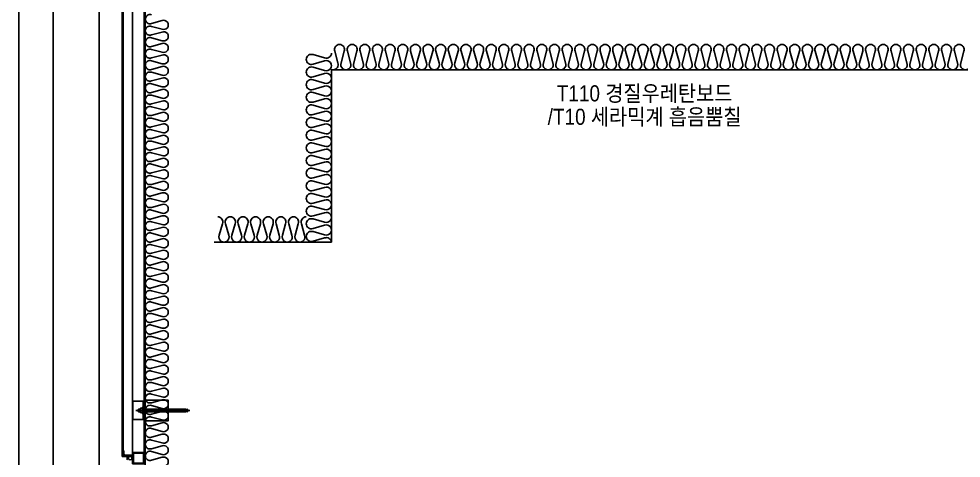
# Model space of a CAD drawing. Header units: millimetres. Extents: x 19868 to 801382, y -4805 to 85279.
# Drawn here: x 327538 to 331637, y 78629 to 80540 of the extents above; entities that cross this region are included whole.
import ezdxf
from ezdxf.enums import TextEntityAlignment as Align

# ---------------------------------------------------------------- set-up
doc = ezdxf.new("R2010")
doc.units = ezdxf.units.MM
doc.header["$LTSCALE"] = 250
for name, color, linetype in [('A-ELE-4', 4, 'Continuous'), ('A-ELE-8', 8, 'Continuous'), ('A-ETC-8', 8, 'Continuous'), ('A-FIN', 6, 'Continuous'), ('ISL', 251, 'Continuous')]:
    doc.layers.add(name, color=color, linetype=linetype)
doc.layers.add('NOPLOT-단열', color=225, linetype='Continuous', plot=False)
doc.styles.add('Gdim', font='')
doc.styles.get('Gdim').set_extended_font_data('Dotum')

# ---------------------------------------------------------------- blocks, each defined once
blk = doc.blocks.new('A$C632c858f')
at = {"layer": 'A-ETC-8'}
blk.add_arc((-2.8, 0), 24, 341.8248, 18.1752, dxfattribs=at)
blk.add_ellipse((34, 0), major_axis=(7.59, 0), ratio=0.987937, dxfattribs=at)
blk = doc.blocks.new('A$Cae507117')
at = {"layer": 'A-ETC-8'}
for points in [[(-50, 0), (-50, -50), (0, -50), (0, 0)], [(-46.8, -3.2), (-46.8, -46.8), (-3.2, -46.8), (-3.2, -3.2)]]:
    blk.add_lwpolyline(points, close=True, dxfattribs=at)
blk = doc.blocks.new('너트 M12')
for p, q in [((-9, 0), (9, 0)), ((-9.5, -9), (-9.5, -0.5)), ((9, -9.5), (-9, -9.5)), ((0, -8.3), (0, -1.2)), ((9.5, -0.5), (9.5, -9))]:
    blk.add_line(p, q)
for centre, start, end in [((-9, -0.5), 90, 180), ((-9, -9), 180, 270), ((9, -0.5), 0, 90), ((9, -9), 270, 0)]:
    blk.add_arc(centre, 0.5, start, end)
at = {"extrusion": (0, 0, -1)}
for centre, major_axis, ratio, start_param, end_param in [((-4.8, -0.9), (-4.75, 0.31), 0.185359, -0.024388, 3.141593), ((4.8, -0.9), (4.75, 0.31), 0.185108, 3.141593, 6.30754), ((-4.8, -8.6), (4.75, 0.31), 0.187111, 0, 3.166211), ((4.8, -8.6), (-4.75, 0.31), 0.185991, 3.117121, 6.283185)]:
    blk.add_ellipse(centre, major_axis=major_axis, ratio=ratio, start_param=start_param, end_param=end_param, dxfattribs=at)
blk = doc.blocks.new('A$C8bae6ef9')
at = {"layer": 'A-ETC-8'}
for p, q in [((51.5, -80), (51.5, 0)), ((249, -40), (14, -40)), ((24, -35.5), (25.5, -34)), ((34.2, -35.5), (24, -35.5)), ((24, -35.5), (24, -44.5)), ((34, -34), (25.5, -34)), ((25.5, -34), (25.5, -46)), ((45.5, -34), (155, -34)), ((209, -34), (155, -34)), ((209, -34), (209, -46)), ((212, -34), (209, -34)), ((212, -34), (212, -46)), ((226, -35.5), (212, -35.5)), ((212.6, -46.2), (212.6, -33.8)), ((215.6, -33.8), (212.6, -33.8)), ((230.6, -33.8), (215.6, -33.8)), ((216.6, -38), (216.6, -42)), ((220.6, -38), (220.6, -38.5)), ((221.1, -39), (227.7, -39)), ((237, -34), (226, -35.5)), ((231.1, -37.3), (229.3, -38.5)), ((231.6, -36.5), (231.6, -34.8)), ((237.5, -34), (237, -34)), ((239, -44.5), (239, -35.5)), ((34, -44.5), (24, -44.5)), ((24, -44.5), (25.5, -46)), ((34, -46), (25.5, -46)), ((155, -46), (45.5, -46)), ((155, -46), (209, -46)), ((209, -46), (212, -46)), ((226, -44.5), (212, -44.5)), ((215.6, -46.2), (212.6, -46.2)), ((215.6, -46.2), (230.6, -46.2)), ((220.6, -41.5), (220.6, -42)), ((221.1, -41), (227.7, -41)), ((226, -44.5), (237, -46)), ((231.1, -42.7), (229.3, -41.5)), ((231.6, -45.2), (231.6, -43.5)), ((237, -46), (237.5, -46))]:
    blk.add_line(p, q, dxfattribs=at)
blk.add_lwpolyline([(51.5, 0), (1.5, 0), (1.5, -80), (51.5, -80)], dxfattribs=at)
for points in [[(51.5, 0), (45.5, 0), (45.5, -80), (51.5, -80)], [(55, -84.5), (55, 4.5), (155, 4.5), (155, -84.5)], [(45.5, -55), (45.5, -25), (43.5, -25), (43.5, -55)]]:
    blk.add_lwpolyline(points, close=True, dxfattribs=at)
blk.add_lwpolyline([(51.5, -87.5), (51.5, 7.5, -0.414214), (52.5, 8.5), (55, 8.5), (55, -88.5), (52.5, -88.5, -0.414214)], format="xyb", close=True, dxfattribs=at)
for centre, radius, start, end in [((218.6, -38), 2, 90, 180), ((218.6, -38), 2, 0, 90), ((221.1, -38.5), 0.5, 180, 270), ((227.7, -36), 3, 270, 303.6901), ((230.6, -34.8), 1, 0, 90), ((230.6, -36.5), 1, 303.6901, 0), ((237.5, -35.5), 1.5, 0, 90), ((218.6, -42), 2, 180, 270), ((218.6, -42), 2, 270, 0), ((221.1, -41.5), 0.5, 90, 180), ((227.7, -44), 3, 56.3099, 90), ((230.6, -45.2), 1, 270, 0), ((230.6, -43.5), 1, 0, 56.3099), ((237.5, -44.5), 1.5, 270, 0)]:
    blk.add_arc(centre, radius, start, end, dxfattribs=at)
at = {"layer": 'A-ETC-8', "xscale": -1, "rotation": 270}
blk.add_blockref('너트 M12', (43.5, -40), dxfattribs=at)

msp = doc.modelspace()

# ---------------------------------------------------------------- linework, layer by layer
at = {"layer": 'A-ELE-4', "elevation": 0}
msp.add_lwpolyline([(327888.2, 81178.9), (327688.2, 81178.9), (327688.2, 76328.9), (327888.2, 76328.9)], close=True, dxfattribs=at)
at = {"layer": 'A-ELE-8'}
msp.add_line((327538.2, 76278.9, 0), (327538.2, 81228.9, 0), dxfattribs=at)
at = {"layer": 'A-ETC-8'}
for p, q in [((328033.2, 81196.4, 0), (328033.2, 78653.9)), ((328083.2, 81196.4, 0), (328083.2, 78653.9)), ((328282.2, 78836.4, 0), (328047.2, 78836.4, 0)), ((328057.2, 78840.9, 0), (328058.7, 78842.4, 0)), ((328067.4, 78840.9, 0), (328057.2, 78840.9, 0)), ((328057.2, 78840.9, 0), (328057.2, 78831.9, 0)), ((328067.2, 78831.9, 0), (328057.2, 78831.9, 0)), ((328057.2, 78831.9, 0), (328058.7, 78830.4, 0)), ((328067.3, 78842.4, 0), (328058.7, 78842.4, 0)), ((328058.7, 78842.4, 0), (328058.7, 78830.4, 0)), ((328067.2, 78830.4, 0), (328058.7, 78830.4, 0)), ((328078.7, 78842.4, 0), (328188.2, 78842.4, 0)), ((328188.2, 78830.4, 0), (328078.7, 78830.4, 0)), ((328242.2, 78842.4, 0), (328188.2, 78842.4, 0)), ((328188.2, 78830.4, 0), (328242.2, 78830.4, 0)), ((328242.2, 78842.4, 0), (328242.2, 78830.4, 0)), ((328245.2, 78842.4, 0), (328242.2, 78842.4, 0)), ((328242.2, 78830.4, 0), (328245.2, 78830.4, 0)), ((328245.2, 78842.4, 0), (328245.2, 78830.4, 0)), ((328259.2, 78840.9, 0), (328245.2, 78840.9, 0)), ((328259.2, 78831.9, 0), (328245.2, 78831.9, 0)), ((328245.8, 78830.2, 0), (328245.8, 78842.7, 0)), ((328248.8, 78842.7, 0), (328245.8, 78842.7, 0)), ((328248.8, 78830.2, 0), (328245.8, 78830.2, 0)), ((328263.8, 78842.7, 0), (328248.8, 78842.7, 0)), ((328248.8, 78830.2, 0), (328263.8, 78830.2, 0)), ((328249.8, 78838.4, 0), (328249.8, 78834.4, 0)), ((328253.8, 78838.4, 0), (328253.8, 78837.9, 0)), ((328253.8, 78834.9, 0), (328253.8, 78834.4, 0)), ((328254.3, 78837.4, 0), (328260.9, 78837.4, 0)), ((328254.3, 78835.4, 0), (328260.9, 78835.4, 0)), ((328270.2, 78842.4, 0), (328259.2, 78840.9, 0)), ((328259.2, 78831.9, 0), (328270.2, 78830.4, 0)), ((328264.3, 78839.1, 0), (328262.5, 78837.9, 0)), ((328264.3, 78833.7, 0), (328262.5, 78834.9, 0)), ((328264.8, 78840, 0), (328264.8, 78841.7, 0)), ((328264.8, 78831.2, 0), (328264.8, 78832.9, 0)), ((328270.7, 78842.4, 0), (328270.2, 78842.4, 0)), ((328270.2, 78830.4, 0), (328270.7, 78830.4, 0)), ((328272.2, 78831.9, 0), (328272.2, 78840.9, 0))]:
    msp.add_line(p, q, dxfattribs=at)
at = {"layer": 'A-ETC-8', "elevation": 0}
for points in [[(328084.7, 78876.4), (328078.7, 78876.4), (328078.7, 78796.4), (328084.7, 78796.4)], [(328088.2, 78791.9), (328088.2, 78880.9), (328188.2, 78880.9), (328188.2, 78791.9)], [(328078.7, 78821.4), (328078.7, 78851.4), (328076.7, 78851.4), (328076.7, 78821.4)]]:
    msp.add_lwpolyline(points, close=True, dxfattribs=at)
for points in [[(328084.7, 78788.9), (328084.7, 78883.9, -0.414214), (328085.7, 78884.9), (328088.2, 78884.9), (328088.2, 78787.9), (328085.7, 78787.9, -0.414214)], [(327996.2, 78640.4), (328031.2, 78640.4), (328031.2, 78629.4), (328033.2, 78629.4), (328033.2, 78642.4), (327997.9, 78642.4, 0.226541), (327994.2, 78646.1), (327994.2, 78660.8), (327992.2, 78660.8), (327992.2, 78644.4, -0.414214)]]:
    msp.add_lwpolyline(points, format="xyb", close=True, dxfattribs=at)
at = {"layer": 'A-ETC-8'}
for centre, radius, start, end in [((328251.8, 78838.4, 0), 2, 90, 180), ((328251.8, 78834.4, 0), 2, 180, 270), ((328251.8, 78838.4, 0), 2, 0, 90), ((328251.8, 78834.4, 0), 2, 270, 0), ((328254.3, 78837.9, 0), 0.5, 180, 270), ((328254.3, 78834.9, 0), 0.5, 90, 180), ((328260.9, 78840.4, 0), 3, 270, 303.6901), ((328260.9, 78832.4, 0), 3, 56.3099, 90), ((328263.8, 78841.7, 0), 1, 0, 90), ((328263.8, 78831.2, 0), 1, 270, 0), ((328263.8, 78840, 0), 1, 303.6901, 0), ((328263.8, 78832.9, 0), 1, 0, 56.3099), ((328270.7, 78840.9, 0), 1.5, 0, 90), ((328270.7, 78831.9, 0), 1.5, 270, 0)]:
    msp.add_arc(centre, radius, start, end, dxfattribs=at)
at = {"layer": 'A-FIN', "elevation": 0}
msp.add_lwpolyline([(327988.2, 80881.1), (327988.2, 78636.4), (328031.2, 78636.4), (328031.2, 78640.4), (327992.2, 78640.4), (327992.2, 80877.1)], dxfattribs=at)
at = {"layer": 'ISL'}
msp.add_lwpolyline([(327888.2, 51458.9), (327888.2, 75178.9), (328088.2, 75178.9), (328088.2, 81928.9)], dxfattribs=at)
msp.add_lwpolyline([(328161.1, 78595.2, 1.449198), (328161.1, 78632.6), (328115.3, 78620.2, -0.524856), (328088.2, 78638.9, -0.524856), (328115.3, 78657.6), (328161.1, 78645.2, 1.449198), (328161.1, 78682.6), (328115.3, 78670.2, -0.524856), (328088.2, 78688.9, -0.524856), (328115.3, 78707.6), (328161.1, 78695.2, 1.449198), (328161.1, 78732.6), (328115.3, 78720.2, -0.524856), (328088.2, 78738.9, -0.524856), (328115.3, 78757.6), (328161.1, 78745.2, 1.449198), (328161.1, 78782.6), (328115.3, 78770.2, -0.524856), (328088.2, 78788.9, -0.524856), (328115.3, 78807.6), (328161.1, 78795.2, 1.449198), (328161.1, 78832.6), (328115.3, 78820.2, -0.524856), (328088.2, 78838.9, -0.524856), (328115.3, 78857.6), (328161.1, 78845.2, 1.449198), (328161.1, 78882.6), (328115.3, 78870.2, -0.524856), (328088.2, 78888.9, -0.524856), (328115.3, 78907.6), (328161.1, 78895.2, 1.449198), (328161.1, 78932.6), (328115.3, 78920.2, -0.524856), (328088.2, 78938.9, -0.524856), (328115.3, 78957.6), (328161.1, 78945.2, 1.449198), (328161.1, 78982.6), (328115.3, 78970.2, -0.524856), (328088.2, 78988.9, -0.524856), (328115.3, 79007.6), (328161.1, 78995.2, 1.449198), (328161.1, 79032.6), (328115.3, 79020.2, -0.524856), (328088.2, 79038.9, -0.524856), (328115.3, 79057.6), (328161.1, 79045.2, 1.449198), (328161.1, 79082.6), (328115.3, 79070.2, -0.524856), (328088.2, 79088.9, -0.524856), (328115.3, 79107.6), (328161.1, 79095.2, 1.449198), (328161.1, 79132.6), (328115.3, 79120.2, -0.524856), (328088.2, 79138.9, -0.524856), (328115.3, 79157.6), (328161.1, 79145.2, 1.449198), (328161.1, 79182.6), (328115.3, 79170.2, -0.524856), (328088.2, 79188.9, -0.524856), (328115.3, 79207.6), (328161.1, 79195.2, 1.449198), (328161.1, 79232.6), (328115.3, 79220.2, -0.524856), (328088.2, 79238.9, -0.524856), (328115.3, 79257.6), (328161.1, 79245.2, 1.449198), (328161.1, 79282.6), (328115.3, 79270.2, -0.524856), (328088.2, 79288.9, -0.524856), (328115.3, 79307.6), (328161.1, 79295.2, 1.449198), (328161.1, 79332.6), (328115.3, 79320.2, -0.524856), (328088.2, 79338.9, -0.524856), (328115.3, 79357.6), (328161.1, 79345.2, 1.449198), (328161.1, 79382.6), (328115.3, 79370.2, -0.524856), (328088.2, 79388.9, -0.524856), (328115.3, 79407.6), (328161.1, 79395.2, 1.449198), (328161.1, 79432.6), (328115.3, 79420.2, -0.524856), (328088.2, 79438.9, -0.524856), (328115.3, 79457.6), (328161.1, 79445.2, 1.449198), (328161.1, 79482.6), (328115.3, 79470.2, -0.524856), (328088.2, 79488.9, -0.524856), (328115.3, 79507.6), (328161.1, 79495.2, 1.449198), (328161.1, 79532.6), (328115.3, 79520.2, -0.524856), (328088.2, 79538.9, -0.524856), (328115.3, 79557.6), (328161.1, 79545.2, 1.449198), (328161.1, 79582.6), (328115.3, 79570.2, -0.524856), (328088.2, 79588.9, -0.524856), (328115.3, 79607.6), (328161.1, 79595.2, 1.449198), (328161.1, 79632.6), (328115.3, 79620.2, -0.524856), (328088.2, 79638.9, -0.524856), (328115.3, 79657.6), (328161.1, 79645.2, 1.449198), (328161.1, 79682.6), (328115.3, 79670.2, -0.524856), (328088.2, 79688.9, -0.524856), (328115.3, 79707.6), (328161.1, 79695.2, 1.449198), (328161.1, 79732.6), (328115.3, 79720.2, -0.524856), (328088.2, 79738.9, -0.524856), (328115.3, 79757.6), (328161.1, 79745.2, 1.449198), (328161.1, 79782.6), (328115.3, 79770.2, -0.524856), (328088.2, 79788.9, -0.524856), (328115.3, 79807.6), (328161.1, 79795.2, 1.449198), (328161.1, 79832.6), (328115.3, 79820.2, -0.524856), (328088.2, 79838.9, -0.524856), (328115.3, 79857.6), (328161.1, 79845.2, 1.449198), (328161.1, 79882.6), (328115.3, 79870.2, -0.524856), (328088.2, 79888.9, -0.524856), (328115.3, 79907.6), (328161.1, 79895.2, 1.449198), (328161.1, 79932.6), (328115.3, 79920.2, -0.524856), (328088.2, 79938.9, -0.524856), (328115.3, 79957.6), (328161.1, 79945.2, 1.449198), (328161.1, 79982.6), (328115.3, 79970.2, -0.524856), (328088.2, 79988.9, -0.524856), (328115.3, 80007.6), (328161.1, 79995.2, 1.449198), (328161.1, 80032.6), (328115.3, 80020.2, -0.524856), (328088.2, 80038.9, -0.524856), (328115.3, 80057.6), (328161.1, 80045.2, 1.449198), (328161.1, 80082.6), (328115.3, 80070.2, -0.524856), (328088.2, 80088.9, -0.524856), (328115.3, 80107.6), (328161.1, 80095.2, 1.449198), (328161.1, 80132.6), (328115.3, 80120.2, -0.524856), (328088.2, 80138.9, -0.524856), (328115.3, 80157.6), (328161.1, 80145.2, 1.449198), (328161.1, 80182.6), (328115.3, 80170.2, -0.524856), (328088.2, 80188.9, -0.524856), (328115.3, 80207.6), (328161.1, 80195.2, 1.449198), (328161.1, 80232.6), (328115.3, 80220.2, -0.524856), (328088.2, 80238.9, -0.524856), (328115.3, 80257.6), (328161.1, 80245.2, 1.449198), (328161.1, 80282.6), (328115.3, 80270.2, -0.524856), (328088.2, 80288.9, -0.524856), (328115.3, 80307.6), (328161.1, 80295.2, 1.449198), (328161.1, 80332.6), (328115.3, 80320.2, -0.524856), (328088.2, 80338.9, -0.524856), (328115.3, 80357.6), (328161.1, 80345.2, 1.449198), (328161.1, 80382.6), (328115.3, 80370.2, -0.524856), (328088.2, 80388.9, -0.524856), (328115.3, 80407.6), (328161.1, 80395.2, 1.449198), (328161.1, 80432.6), (328115.3, 80420.2, -0.524856), (328088.2, 80438.9, -0.524856), (328115.3, 80457.6), (328161.1, 80445.2, 1.449198), (328161.1, 80482.6), (328115.3, 80470.2, -0.524856), (328088.2, 80488.9, -0.524856), (328115.3, 80507.6), (328161.1, 80495.2, 1.449198), (328161.1, 80532.6), (328115.3, 80520.2, -0.524856), (328088.2, 80538.9, -0.524856), (328115.3, 80557.6)], format="xyb", dxfattribs=at)
at = {"layer": 'ISL', "elevation": 0}
for points in [[(331676.3, 80348.7, -1.449198), (331635.1, 80348.7), (331648.8, 80399.1, 0.524856), (331628.2, 80428.9, 0.524856), (331607.6, 80399.1), (331621.3, 80348.7, -1.449198), (331580.1, 80348.7), (331593.8, 80399.1, 0.524856), (331573.2, 80428.9, 0.524856), (331552.6, 80399.1), (331566.3, 80348.7, -1.449198), (331525.1, 80348.7), (331538.8, 80399.1, 0.524856), (331518.2, 80428.9, 0.524856), (331497.6, 80399.1), (331511.3, 80348.7, -1.449198), (331470.1, 80348.7), (331483.8, 80399.1, 0.524856), (331463.2, 80428.9, 0.524856), (331442.6, 80399.1), (331456.3, 80348.7, -1.449198), (331415.1, 80348.7), (331428.8, 80399.1, 0.524856), (331408.2, 80428.9, 0.524856), (331387.6, 80399.1), (331401.3, 80348.7, -1.449198), (331360.1, 80348.7), (331373.8, 80399.1, 0.524856), (331353.2, 80428.9, 0.524856), (331332.6, 80399.1), (331346.3, 80348.7, -1.449198), (331305.1, 80348.7), (331318.8, 80399.1, 0.524856), (331298.2, 80428.9, 0.524856), (331277.6, 80399.1), (331291.3, 80348.7, -1.449198), (331250.1, 80348.7), (331263.8, 80399.1, 0.524856), (331243.2, 80428.9, 0.524856), (331222.6, 80399.1), (331236.3, 80348.7, -1.449198), (331195.1, 80348.7), (331208.8, 80399.1, 0.524856), (331188.2, 80428.9, 0.524856), (331167.6, 80399.1), (331181.3, 80348.7, -1.449198), (331140.1, 80348.7), (331153.8, 80399.1, 0.524856), (331133.2, 80428.9, 0.524856), (331112.6, 80399.1), (331126.3, 80348.7, -1.449198), (331085.1, 80348.7), (331098.8, 80399.1, 0.524856), (331078.2, 80428.9, 0.524856), (331057.6, 80399.1), (331071.3, 80348.7, -1.449198), (331030.1, 80348.7), (331043.8, 80399.1, 0.524856), (331023.2, 80428.9, 0.524856), (331002.6, 80399.1), (331016.3, 80348.7, -1.449198), (330975.1, 80348.7), (330988.8, 80399.1, 0.524856), (330968.2, 80428.9, 0.524856), (330947.6, 80399.1), (330961.3, 80348.7, -1.449198), (330920.1, 80348.7), (330933.8, 80399.1, 0.524856), (330913.2, 80428.9, 0.524856), (330892.6, 80399.1), (330906.3, 80348.7, -1.449198), (330865.1, 80348.7), (330878.8, 80399.1, 0.524856), (330858.2, 80428.9, 0.524856), (330837.6, 80399.1), (330851.3, 80348.7, -1.449198), (330810.1, 80348.7), (330823.8, 80399.1, 0.524856), (330803.2, 80428.9, 0.524856), (330782.6, 80399.1), (330796.3, 80348.7, -1.449198), (330755.1, 80348.7), (330768.8, 80399.1, 0.524856), (330748.2, 80428.9, 0.524856), (330727.6, 80399.1), (330741.3, 80348.7, -1.449198), (330700.1, 80348.7), (330713.8, 80399.1, 0.524856), (330693.2, 80428.9, 0.524856), (330672.6, 80399.1), (330686.3, 80348.7, -1.449198), (330645.1, 80348.7), (330658.8, 80399.1, 0.524856), (330638.2, 80428.9, 0.524856), (330617.6, 80399.1), (330631.3, 80348.7, -1.449198), (330590.1, 80348.7), (330603.8, 80399.1, 0.524856), (330583.2, 80428.9, 0.524856), (330562.6, 80399.1), (330576.3, 80348.7, -1.449198), (330535.1, 80348.7), (330548.8, 80399.1, 0.524856), (330528.2, 80428.9, 0.524856), (330507.6, 80399.1), (330521.3, 80348.7, -1.449198), (330480.1, 80348.7), (330493.8, 80399.1, 0.524856), (330473.2, 80428.9, 0.524856), (330452.6, 80399.1), (330466.3, 80348.7, -1.449198), (330425.1, 80348.7), (330438.8, 80399.1, 0.524856), (330418.2, 80428.9, 0.524856), (330397.6, 80399.1), (330411.3, 80348.7, -1.449198), (330370.1, 80348.7), (330383.8, 80399.1, 0.524856), (330363.2, 80428.9, 0.524856), (330342.6, 80399.1), (330356.3, 80348.7, -1.449198), (330315.1, 80348.7), (330328.8, 80399.1, 0.524856), (330308.2, 80428.9, 0.524856), (330287.6, 80399.1), (330301.3, 80348.7, -1.449198), (330260.1, 80348.7), (330273.8, 80399.1, 0.524856), (330253.2, 80428.9, 0.524856), (330232.6, 80399.1), (330246.3, 80348.7, -1.449198), (330205.1, 80348.7), (330218.8, 80399.1, 0.524856), (330198.2, 80428.9, 0.524856), (330177.6, 80399.1), (330191.3, 80348.7, -1.449198), (330150.1, 80348.7), (330163.8, 80399.1, 0.524856), (330143.2, 80428.9, 0.524856), (330122.6, 80399.1), (330136.3, 80348.7, -1.449198), (330095.1, 80348.7), (330108.8, 80399.1, 0.524856), (330088.2, 80428.9, 0.524856), (330067.6, 80399.1), (330081.3, 80348.7, -1.449198), (330040.1, 80348.7), (330053.8, 80399.1, 0.524856), (330033.2, 80428.9, 0.524856), (330012.6, 80399.1), (330026.3, 80348.7, -1.449198), (329985.1, 80348.7), (329998.8, 80399.1, 0.524856), (329978.2, 80428.9, 0.524856), (329957.6, 80399.1), (329971.3, 80348.7, -1.449198), (329930.1, 80348.7), (329943.8, 80399.1, 0.524856), (329923.2, 80428.9, 0.524856), (329902.6, 80399.1), (329916.3, 80348.7, -1.449198), (329875.1, 80348.7), (329888.8, 80399.1, 0.524856), (329868.2, 80428.9, 0.524856), (329847.6, 80399.1), (329861.3, 80348.7, -1.449198), (329820.1, 80348.7), (329833.8, 80399.1, 0.524856), (329813.2, 80428.9, 0.524856), (329792.6, 80399.1), (329806.3, 80348.7, -1.449198), (329765.1, 80348.7), (329778.8, 80399.1, 0.524856), (329758.2, 80428.9, 0.524856), (329737.6, 80399.1), (329751.3, 80348.7, -1.449198), (329710.1, 80348.7), (329723.8, 80399.1, 0.524856), (329703.2, 80428.9, 0.524856), (329682.6, 80399.1), (329696.3, 80348.7, -1.449198), (329655.1, 80348.7), (329668.8, 80399.1, 0.524856), (329648.2, 80428.9, 0.524856), (329627.6, 80399.1), (329641.3, 80348.7, -1.449198), (329600.1, 80348.7), (329613.8, 80399.1, 0.524856), (329593.2, 80428.9, 0.524856), (329572.6, 80399.1), (329586.3, 80348.7, -1.449198), (329545.1, 80348.7), (329558.8, 80399.1, 0.524856), (329538.2, 80428.9, 0.524856), (329517.6, 80399.1), (329531.3, 80348.7, -1.449198), (329490.1, 80348.7), (329503.8, 80399.1, 0.524856), (329483.2, 80428.9, 0.524856), (329462.6, 80399.1), (329476.3, 80348.7, -1.449198), (329435.1, 80348.7), (329448.8, 80399.1, 0.524856), (329428.2, 80428.9, 0.524856), (329407.6, 80399.1), (329421.3, 80348.7, -1.449198), (329380.1, 80348.7), (329393.8, 80399.1, 0.524856), (329373.2, 80428.9, 0.524856), (329352.6, 80399.1), (329366.3, 80348.7, -1.449198), (329325.1, 80348.7), (329338.8, 80399.1, 0.524856), (329318.2, 80428.9, 0.524856), (329297.6, 80399.1), (329311.3, 80348.7, -1.449198), (329270.1, 80348.7), (329283.8, 80399.1, 0.524856), (329263.2, 80428.9, 0.524856), (329242.6, 80399.1), (329256.3, 80348.7, -1.449198), (329215.1, 80348.7), (329228.8, 80399.1, 0.524856), (329208.2, 80428.9, 0.524856), (329187.6, 80399.1), (329201.3, 80348.7, -1.449198), (329160.1, 80348.7), (329173.8, 80399.1, 0.524856), (329153.2, 80428.9, 0.524856), (329132.6, 80399.1), (329146.3, 80348.7, -1.449198), (329105.1, 80348.7), (329118.8, 80399.1, 0.524856), (329098.2, 80428.9, 0.524856), (329077.6, 80399.1), (329091.3, 80348.7, -0.524933), (329070.7, 80318.9, -0.524933), (329050.1, 80348.7), (329063.8, 80399.1, 0.524856), (329043.2, 80428.9, 0.524856), (329022.6, 80399.1), (329036.3, 80348.7, -1.449198), (328995.1, 80348.7), (329008.8, 80399.1, 0.524856), (328988.2, 80428.9, 0.524856), (328967.6, 80399.1), (328981.3, 80348.7, -1.449198), (328940.1, 80348.7), (328953.8, 80399.1, 0.524856), (328933.2, 80428.9, 0.524856), (328912.6, 80399.1), (328926.3, 80348.7, -0.524933), (328905.7, 80318.9, -0.524933)], [(328898.2, 80391.4, -0.524933), (328868.4, 80370.9), (328818, 80384.5, 0.524856), (328788.2, 80363.9, 0.524856), (328818, 80343.4), (328868.4, 80357, -1.449198), (328868.4, 80315.9), (328818, 80329.5, 0.524856), (328788.2, 80308.9, 0.524856), (328818, 80288.4), (328868.4, 80302, -1.449198), (328868.4, 80260.9), (328818, 80274.5, 0.524856), (328788.2, 80253.9, 0.524856), (328818, 80233.4), (328868.4, 80247, -1.449198), (328868.4, 80205.9), (328818, 80219.5, 0.524856), (328788.2, 80198.9, 0.524856), (328818, 80178.4), (328868.4, 80192, -1.449198), (328868.4, 80150.9), (328818, 80164.5, 0.524856), (328788.2, 80143.9, 0.524856), (328818, 80123.4), (328868.4, 80137, -1.449198), (328868.4, 80095.9), (328818, 80109.5, 0.524856), (328788.2, 80088.9, 0.524856), (328818, 80068.4), (328868.4, 80082, -1.449198), (328868.4, 80040.9), (328818, 80054.5, 0.524856), (328788.2, 80033.9, 0.524856), (328818, 80013.4), (328868.4, 80027, -1.449198), (328868.4, 79985.9), (328818, 79999.5, 0.524856), (328788.2, 79978.9, 0.524856), (328818, 79958.4), (328868.4, 79972, -1.449198), (328868.4, 79930.9), (328818, 79944.5, 0.524856), (328788.2, 79923.9, 0.524856), (328818, 79903.4), (328868.4, 79917, -1.449198), (328868.4, 79875.9), (328818, 79889.5, 0.524856), (328788.2, 79868.9, 0.524856), (328818, 79848.4), (328868.4, 79862, -1.449198), (328868.4, 79820.9), (328818, 79834.5, 0.524856), (328788.2, 79813.9, 0.524856), (328818, 79793.4), (328868.4, 79807, -1.449198), (328868.4, 79765.9), (328818, 79779.5, 0.524856), (328788.2, 79758.9, 0.524856), (328818, 79738.4), (328868.4, 79752, -1.449198), (328868.4, 79710.9), (328818, 79724.5, 0.524856), (328788.2, 79703.9, 0.524856), (328818, 79683.4), (328868.4, 79697, -1.449198), (328868.4, 79655.9), (328818, 79669.5, 0.524856), (328788.2, 79648.9, 0.524856), (328818, 79628.4), (328868.4, 79642, -1.449198), (328868.4, 79600.9), (328818, 79614.5, 0.524856), (328788.2, 79593.9, 0.524856), (328818, 79573.4), (328868.4, 79587, -0.489145), (328898.1, 79568.9)], [(328788.2, 79678.9, 0.524856), (328767.6, 79649.1), (328781.3, 79598.7, -1.449198), (328740.1, 79598.7), (328753.8, 79649.1, 0.524856), (328733.2, 79678.9, 0.524856), (328712.6, 79649.1), (328726.3, 79598.7, -1.449198), (328685.1, 79598.7), (328698.8, 79649.1, 0.524856), (328678.2, 79678.9, 0.524856), (328657.6, 79649.1), (328671.3, 79598.7, -1.449198), (328630.1, 79598.7), (328643.8, 79649.1, 0.524856), (328623.2, 79678.9, 0.524856), (328602.6, 79649.1), (328616.3, 79598.7, -1.449198), (328575.1, 79598.7), (328588.8, 79649.1, 0.524856), (328568.2, 79678.9, 0.524856), (328547.6, 79649.1), (328561.3, 79598.7, -1.449198), (328520.1, 79598.7), (328533.8, 79649.1, 0.524856), (328513.2, 79678.9, 0.524856), (328492.6, 79649.1), (328506.3, 79598.7, -1.449198), (328465.1, 79598.7), (328478.8, 79649.1, 0.524856), (328458.2, 79678.9, 0.524856), (328437.6, 79649.1), (328451.3, 79598.7, -1.449198), (328410.1, 79598.7), (328423.8, 79649.1, 0.524856), (328403.2, 79678.9)]]:
    msp.add_lwpolyline(points, format="xyb", dxfattribs=at)
msp.add_lwpolyline([(343688.2, 79568.9), (343178.2, 79568.9), (343178.2, 80318.9), (333348.2, 80318.9), (333348.2, 79568.9), (332428.2, 79568.9), (332428.2, 80318.9), (328898.2, 80318.9), (328898.2, 79568.9), (328388.2, 79568.9)], dxfattribs=at)

# ---------------------------------------------------------------- block references
at = {"layer": 'A-ETC-8', "xscale": -1}
for name, p, rotation in [('A$C8bae6ef9', (328033.2, 78796.4, 0), 180), ('너트 M12', (328076.7, 78836.4, 0), 270), ('A$C632c858f', (327988.2, 78628.9, 0), 180), ('A$Cae507117', (328083.2, 78603.9, 0), 180)]:
    msp.add_blockref(name, p, dxfattribs=dict(at, rotation=rotation))

# ---------------------------------------------------------------- texts
at = {"layer": 'NOPLOT-단열', "style": 'Gdim', "width": 0.9}
for s, p in [('T110 경질우레탄보드', (330260.3, 80216.2)), ('/T10 세라믹계 흡음뿜칠', (330260.3, 80114.2))]:
    msp.add_text(s, height=70, dxfattribs=at).set_placement(p, align=Align.MIDDLE_CENTER)

doc.saveas('drawing.dxf')
